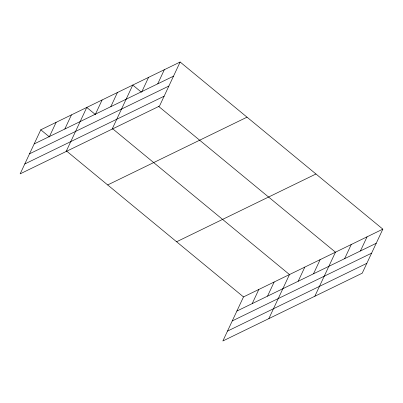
<?xml version="1.0" encoding="UTF-8"?>
<svg xmlns="http://www.w3.org/2000/svg" width="403" height="403" viewBox="0 0 403 403"><rect width="100%" height="100%" fill="white"/><g stroke="black" fill="none" stroke-linecap="round" stroke-linejoin="round"><path stroke-width="0.6" d="M180.136 62.022L40.789 129.801L20.15 173.859L159.502 106.08L180.136 62.022L382.85 229.141L362.211 273.199L222.864 340.978L243.498 296.92L382.85 229.141M49.488 136.491L56.118 122.346M64.818 129.036L71.447 114.89M66.137 151.493L86.776 107.435L95.501 114.628M95.476 114.125L102.1 99.979M110.805 106.669L117.429 92.524M112.12 129.126L132.758 85.068L141.483 92.262M141.927 91.536L148.551 77.386M157.719 83.854L164.343 69.704M252.202 303.615L258.827 289.465M267.527 296.16L274.156 282.009M268.846 318.612L289.485 274.554L112.467 128.612M298.185 281.249L304.814 267.098M313.514 273.793L320.143 259.643M314.834 296.245L335.472 252.187L158.45 106.246M344.636 258.655L351.265 244.505M360.428 250.973L367.057 236.823M34.159 143.947L173.512 76.172M29.535 153.82L168.887 86.041M24.774 163.986L164.122 96.211M107.682 184.947L247.034 117.172M176.605 241.77L315.957 173.995M236.873 311.071L376.221 243.291M232.249 320.939L371.596 253.16M227.483 331.11L366.836 263.33M40.789 129.801L49.514 136.995M66.48 150.979L243.498 296.92"/></g></svg>
